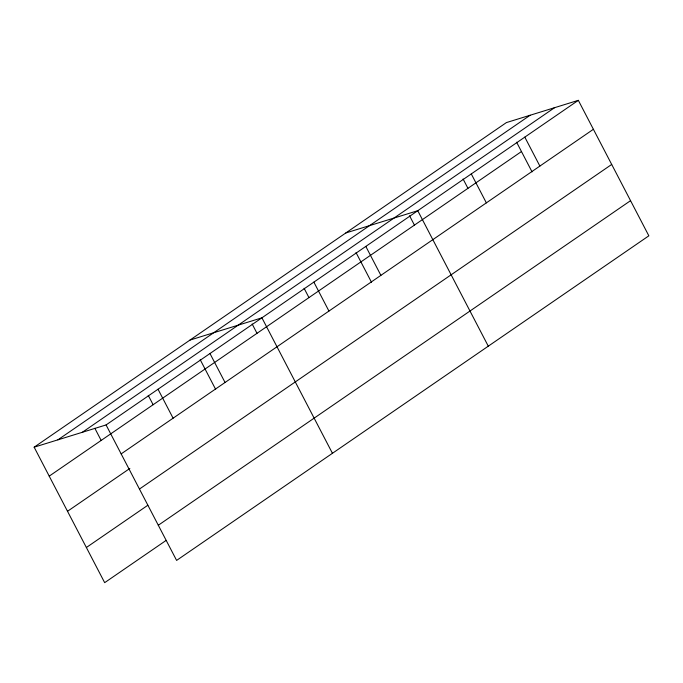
<?xml version="1.0" encoding="UTF-8"?>
<svg xmlns="http://www.w3.org/2000/svg" width="683" height="683" viewBox="0 0 683 683"><rect width="100%" height="100%" fill="white"/><g stroke="black" fill="none" stroke-linecap="round" stroke-linejoin="round"><path stroke-width="1.02" d="M34.15 447.186L506.393 122.59L578.33 100.341L648.85 235.814L176.607 560.41L106.078 424.937L34.15 447.186L104.67 582.659L166.14 540.407M57.884 439.843L530.136 115.248M82.344 432.279L554.587 107.683M106.078 424.937L578.33 100.341M49.219 476.136L521.471 151.541M121.156 453.896L593.399 129.292M67.523 511.285L129.855 468.436M139.452 489.045L611.695 164.449M86.374 547.501L147.844 505.249M158.302 525.261L630.554 200.665M345.829 232.954L417.765 210.706L488.285 346.179M189.994 340.066L261.922 317.826L332.442 453.299M524.809 137.129L539.877 166.08M516.604 142.201L532.057 171.885M471.287 173.917L486.356 202.868M463.083 178.989L467.949 188.329M409.561 215.777L414.427 225.117M365.815 246.409L380.892 275.36M356.039 252.565L371.501 282.25M313.873 282.122L328.941 311.072M304.097 288.269L308.955 297.609M252.147 323.973L257.013 333.313M209.98 353.529L225.049 382.48M200.204 359.676L215.657 389.37M158.029 389.233L173.098 418.184M148.254 395.38L153.112 404.72M94.852 428.292L101.169 440.433"/></g></svg>
